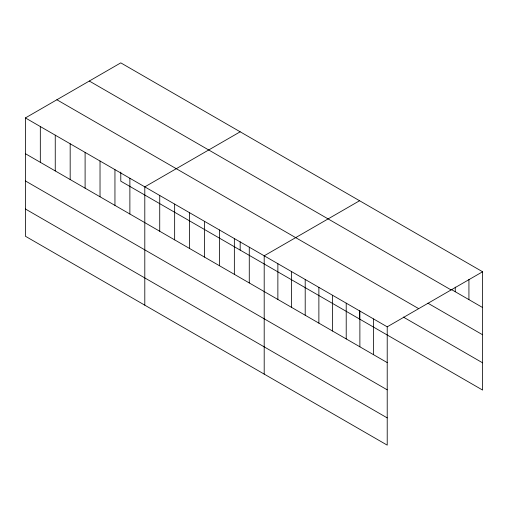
<?xml version="1.0" encoding="UTF-8"?>
<svg xmlns="http://www.w3.org/2000/svg" width="508" height="508" viewBox="0 0 508 508"><rect width="100%" height="100%" fill="white"/><g stroke="black" fill="none" stroke-linecap="round" stroke-linejoin="round"><path stroke-width="0.76" d="M25.4 117.932L387.217 326.828L387.217 445.135L25.4 236.239L25.4 117.932L120.783 62.865L482.6 271.761L482.6 390.068L120.783 181.172L120.783 172.091M240.182 131.801L144.799 186.868L144.799 305.175M359.581 200.736L264.198 255.803L264.198 374.11M387.217 326.828L482.6 271.761M451.161 289.376L482.6 307.524M89.306 81.039L451.123 289.935M427.926 303.2L482.6 334.766M56.877 99.758L418.694 308.654M403.32 317.055L482.6 362.826M25.4 153.695L387.217 362.591M25.4 180.937L387.217 389.833M25.4 208.998L387.217 417.894M468.928 279.419L468.928 299.631M455.263 287.077L455.263 291.744M373.551 318.935L373.551 354.705M359.88 311.042L359.88 346.812M359.581 310.718L359.581 319.043M346.215 303.155L346.215 338.919M332.543 295.262L332.543 331.025M318.878 287.369L318.878 323.132M305.206 279.476L305.206 315.246M291.541 271.589L291.541 307.353M277.87 263.696L277.87 299.46M249.276 247.186L249.276 282.95M240.182 241.783L240.182 250.107M234.353 238.57L234.353 274.333M219.424 229.953L219.424 265.716M204.502 221.336L204.502 257.099M189.573 212.719L189.573 248.482M174.65 204.102L174.65 239.865M159.728 195.485L159.728 231.248M129.877 178.251L129.877 214.014M114.948 169.634L114.948 205.397M100.025 161.017L100.025 196.78M85.103 152.4L85.103 188.163M70.174 143.783L70.174 179.546M55.251 135.166L55.251 170.929M40.322 126.549L40.322 162.312"/></g></svg>
